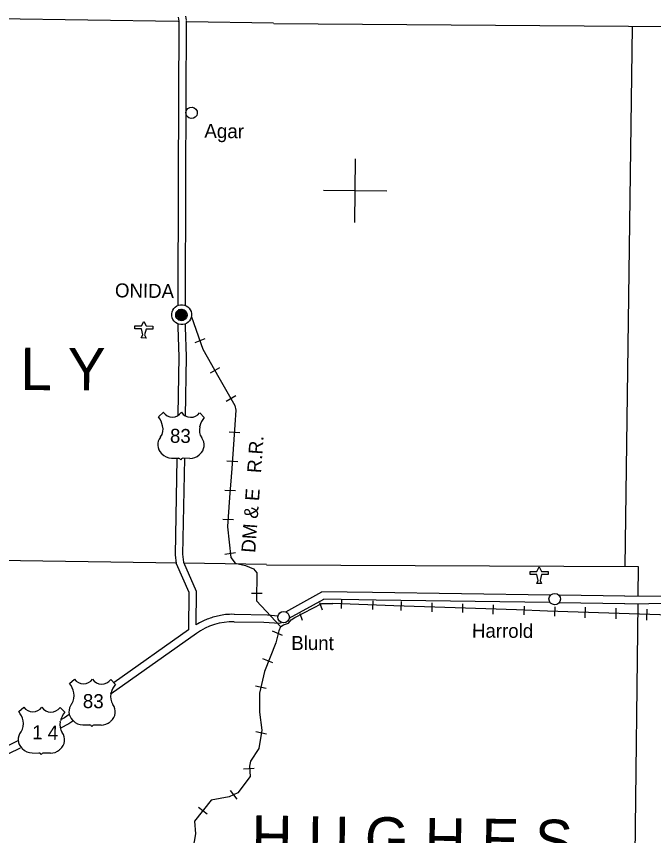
# Model space of a CAD drawing. Extents: x -180379 to 2689081, y 14222585 to 16907136.
# Drawn here: x 1321359 to 1471614, y 16119349 to 16312576 of the extents above; entities that cross this region are included whole.
import ezdxf

# ---------------------------------------------------------------- set-up
doc = ezdxf.new("R2010")
doc.units = 0
for name, color, linetype in [('L1', 7, 'Continuous'), ('L2', 7, 'Continuous'), ('L4', 7, 'Continuous'), ('L5', 7, 'Continuous'), ('L6', 7, 'Continuous'), ('L7', 7, 'Continuous'), ('L8', 7, 'Continuous')]:
    doc.layers.add(name, color=color, linetype=linetype)

msp = doc.modelspace()

# ---------------------------------------------------------------- linework, layer by layer
at = {"layer": 'L1'}
for p, q in [((1401142, 16263940), (1401325, 16278951)), ((1408731, 16271353), (1393736, 16271537))]:
    msp.add_line(p, q, dxfattribs=at)
at = {"layer": 'L2'}
for p, q in [((1309073, 16312178), (1359498, 16311432)), ((1361476, 16311408), (1381970, 16311072)), ((1382071, 16310883), (1523504, 16309851)), ((1466545, 16310135), (1464863, 16182803)), ((1264637, 16185104), (1354257, 16183780)), ((1354257, 16183759), (1358901, 16183681)), ((1360838, 16183657), (1380372, 16183377)), ((1380350, 16183252), (1467987, 16182828)), ((1467987, 16182828), (1467902, 16175831)), ((1467880, 16174093), (1466899, 16087088))]:
    msp.add_line(p, q, dxfattribs=at)
at = {"layer": 'L4'}
for p, q in [((1359489, 16312412), (1359665, 16311472)), ((1361220, 16312620), (1361396, 16311680)), ((1359665, 16311472), (1359523, 16274168)), ((1361415, 16311513), (1361272, 16274126)), ((1359523, 16274168), (1359410, 16244372)), ((1361272, 16274126), (1361161, 16244413)), ((1359399, 16240035), (1359390, 16239284)), ((1359390, 16239243), (1359680, 16232296)), ((1361149, 16240013), (1361140, 16239263)), ((1361140, 16239305), (1361430, 16232337)), ((1359681, 16232337), (1359409, 16218579)), ((1361430, 16232295), (1361155, 16218266)), ((1354858, 16218149), (1356038, 16219219)), ((1365651, 16218002), (1364580, 16219077)), ((1355854, 16215970), (1355854, 16215970)), ((1364625, 16215784), (1364627, 16215930)), ((1355281, 16213331), (1355365, 16213392)), ((1365074, 16213174), (1365074, 16213174)), ((1355673, 16209429), (1355528, 16209514)), ((1357953, 16208381), (1359620, 16208362)), ((1359220, 16208197), (1358779, 16185663)), ((1360971, 16208280), (1360529, 16185663)), ((1362266, 16208331), (1360620, 16208350)), ((1364443, 16209160), (1364591, 16209304)), ((1358778, 16185559), (1359024, 16183513)), ((1360530, 16185767), (1360756, 16183825)), ((1359024, 16183513), (1361983, 16176763)), ((1360756, 16183825), (1363736, 16177033)), ((1363736, 16177033), (1363710, 16169066)), ((1361983, 16176763), (1361958, 16167881)), ((1384880, 16172167), (1393394, 16176838)), ((1385695, 16170615), (1393851, 16175081)), ((1405368, 16176671), (1393394, 16176838)), ((1406221, 16174909), (1393851, 16175081)), ((1447307, 16176075), (1405368, 16176671)), ((1464819, 16175799), (1449390, 16176050)), ((1464819, 16175799), (1484148, 16176000)), ((1447036, 16174306), (1406221, 16174909)), ((1464818, 16174047), (1449305, 16174278)), ((1464818, 16174047), (1484272, 16174247)), ((1372750, 16171544), (1380580, 16171407)), ((1380580, 16171407), (1383056, 16171189)), ((1372708, 16169793), (1379726, 16169666)), ((1379726, 16169666), (1383514, 16169432)), ((1383514, 16169432), (1383891, 16169636)), ((1361958, 16167881), (1344435, 16155439)), ((1363801, 16167025), (1343694, 16152759)), ((1333909, 16155229), (1335088, 16156278)), ((1344680, 16155061), (1343651, 16156157)), ((1334883, 16153050), (1334883, 16153050)), ((1343654, 16152864), (1343656, 16152989)), ((1334352, 16150389), (1334415, 16150472)), ((1344124, 16150254), (1344124, 16150254)), ((1321955, 16148619), (1323134, 16149668)), ((1332748, 16148451), (1331677, 16149548)), ((1322930, 16146441), (1322930, 16146441)), ((1331701, 16146255), (1331702, 16146380)), ((1332710, 16147096), (1331935, 16146731)), ((1333803, 16147896), (1332710, 16147096)), ((1334638, 16146322), (1333714, 16145687)), ((1334744, 16146508), (1334599, 16146594)), ((1343514, 16146239), (1343662, 16146383)), ((1333714, 16145687), (1331744, 16144711)), ((1337003, 16145461), (1338649, 16145442)), ((1341316, 16145410), (1339670, 16145430)), ((1322378, 16143780), (1322462, 16143862)), ((1332170, 16143644), (1332170, 16143644)), ((1321730, 16141705), (1306180, 16134034)), ((1322272, 16140010), (1306995, 16132482)), ((1322770, 16139878), (1322625, 16139943)), ((1325071, 16138851), (1326717, 16138832)), ((1329384, 16138801), (1327717, 16138820)), ((1331540, 16139630), (1331687, 16139753))]:
    msp.add_line(p, q, dxfattribs=at)
for centre, major_axis, start_param, end_param in [((1350703, 16214937), (443, 5225), 4.9974063, 5.4532863), ((1358142, 16220686), (220, 2598), 2.2641536, 4.1861482), ((1362448, 16220626), (220, 2598), 2.2381249, 4.1660522), ((1369722, 16214673), (443, 5225), 0.9709728, 1.4133053), ((1352778, 16215192), (267, 3150), 4.1909904, 5.043175), ((1367655, 16214985), (267, 3150), 1.4100498, 2.2554135), ((1357522, 16211544), (239, 2821), 0.9704965, 2.4597616), ((1362810, 16211470), (239, 2821), 3.9161757, 5.451259), ((1358019, 16211630), (274, 3228), 2.4096785, 3.2121301), ((1359584, 16207828), (46, 538), 4.9639125, 6.3537239), ((1360644, 16207813), (46, 538), 0.0705385, 1.4603506), ((1362315, 16211570), (274, 3228), 3.2121312, 3.9449749), ((1359532, 16185632), (64, 749), 1.6368586, 1.7696581), ((1360218, 16183870), (107, 1248), 1.7598248, 1.7973643), ((1372470, 16154775), (1272, 14963), 0.0682397, 0.7012293), ((1337195, 16157763), (220, 2598), 2.2641536, 4.1861482), ((1341502, 16157703), (220, 2598), 2.2381249, 4.1660522), ((1329757, 16152015), (443, 5225), 4.9974063, 5.4532863), ((1348775, 16151750), (443, 5225), 0.9709728, 1.4133053), ((1331831, 16152269), (267, 3150), 4.1909904, 5.043175), ((1346709, 16152062), (267, 3150), 1.4100498, 2.2554135), ((1336576, 16148621), (239, 2821), 0.9704965, 2.4597616), ((1341863, 16148547), (239, 2821), 3.9161757, 5.451259), ((1317798, 16145399), (443, 5225), 4.9974063, 5.4532863), ((1325236, 16151148), (220, 2598), 2.2641536, 4.1861482), ((1329543, 16151088), (220, 2598), 2.2381249, 4.1660522), ((1336816, 16145134), (443, 5225), 0.9709728, 1.4133053), ((1319872, 16145654), (267, 3150), 4.1909904, 5.043175), ((1334750, 16145446), (267, 3150), 1.4100498, 2.2554135), ((1337073, 16148707), (274, 3228), 2.4096785, 3.2121301), ((1341369, 16148647), (274, 3228), 3.2121312, 3.9449749), ((1338637, 16144906), (46, 538), 4.9639125, 6.3537239), ((1339698, 16144891), (46, 538), 0.0705385, 1.4603506), ((1324617, 16142005), (239, 2821), 0.9704965, 2.4597616), ((1329904, 16141932), (239, 2821), 3.9161757, 5.451259), ((1325114, 16142091), (274, 3228), 2.4096785, 3.2121301), ((1326678, 16138290), (46, 538), 4.9639125, 6.3537239), ((1327739, 16138275), (46, 538), 0.0705385, 1.4603506), ((1329410, 16142031), (274, 3228), 3.2121312, 3.9449749)]:
    msp.add_ellipse(centre, major_axis=major_axis, ratio=0.9986833, start_param=start_param, end_param=end_param, dxfattribs=at)
msp.add_open_spline([(1372748, 16171541), (1370978, 16171570), (1369213, 16171318), (1366183, 16170379), (1364902, 16169798), (1363710, 16169066)], degree=3, dxfattribs=at)
at = {"layer": 'L5'}
for points in [[(1278237, 16148720), (1278327, 16149282), (1279141, 16149439), (1279238, 16148833), (1279089, 16148543), (1278808, 16147691), (1278988, 16147084), (1279633, 16147014), (1279878, 16146636), (1280617, 16144041), (1281202, 16142449), (1281210, 16141344), (1281203, 16140781), (1281870, 16139126), (1281884, 16138542), (1281882, 16138375), (1282268, 16135848), (1282276, 16133116), (1282847, 16130399), (1283626, 16127595), (1283796, 16126134), (1283612, 16124739), (1283532, 16123301), (1283748, 16122194), (1284110, 16121147), (1285030, 16119676), (1285483, 16119233), (1285522, 16117293), (1285441, 16115793), (1285886, 16114704), (1286009, 16114535), (1286993, 16113231), (1288005, 16112489), (1290551, 16111165), (1293209, 16110507), (1294935, 16110236), (1295172, 16110879), (1292922, 16112575), (1290342, 16114587), (1287907, 16116493), (1286084, 16117307), (1285800, 16117936), (1285747, 16118729), (1285895, 16118853), (1287297, 16117730), (1287525, 16117561), (1289676, 16116325), (1292200, 16114877), (1294061, 16113728), (1294492, 16113264), (1296843, 16111255), (1298187, 16110467), (1299328, 16110057), (1300531, 16109667), (1302050, 16109524), (1304691, 16109179), (1305148, 16109048), (1305972, 16108267), (1307176, 16107939), (1308084, 16107261), (1309726, 16106929), (1309954, 16106884), (1312469, 16106416), (1315127, 16105716), (1317889, 16105057), (1319282, 16104832), (1320536, 16105171), (1321430, 16105077), (1321745, 16105240), (1321855, 16105718), (1321149, 16105914), (1319511, 16106497), (1318520, 16107259), (1316012, 16108249), (1313165, 16108826), (1313019, 16108807), (1310684, 16108689), (1308161, 16108470), (1307644, 16108726), (1307400, 16109250), (1307718, 16109684), (1308781, 16109776), (1309803, 16109826), (1311391, 16110286), (1312602, 16110459), (1313888, 16110089), (1316292, 16109017), (1318858, 16107672), (1321594, 16106534), (1323066, 16105995), (1324377, 16105896), (1324565, 16105893), (1326670, 16106014), (1327189, 16105882), (1326870, 16105344), (1325018, 16105492), (1323786, 16105256)], [(1276278, 16141801), (1277536, 16140784), (1279417, 16139531), (1279745, 16139089), (1279876, 16137879), (1279694, 16136651), (1279518, 16134088), (1279576, 16133754), (1280983, 16133007), (1281372, 16132398), (1281467, 16129957), (1281594, 16128350), (1281282, 16128395), (1280977, 16129004), (1280937, 16129213), (1280760, 16130049), (1280820, 16131549), (1280682, 16132177), (1280228, 16132578), (1279641, 16132252), (1279611, 16131502), (1280326, 16128636), (1281046, 16126146), (1281451, 16125162), (1281640, 16123575), (1282567, 16120999), (1283371, 16118633), (1283713, 16115898), (1283732, 16115751), (1283926, 16114540), (1284537, 16113427), (1285856, 16112202), (1286872, 16111835), (1289482, 16110678), (1292079, 16110062), (1294777, 16109237), (1297229, 16108728), (1299805, 16108196), (1302358, 16107414), (1304827, 16106655), (1307212, 16105750), (1308185, 16105259), (1309743, 16104906), (1309888, 16104883), (1312212, 16104146), (1314621, 16103491), (1316968, 16102921), (1319463, 16102599), (1319876, 16102302), (1322206, 16102044), (1324787, 16101888), (1327534, 16101646), (1330232, 16100883), (1332948, 16099808), (1334233, 16099333), (1335690, 16099191), (1338432, 16098594), (1341202, 16098602), (1341452, 16098578), (1344281, 16098294), (1347297, 16097944), (1350186, 16097451), (1351079, 16097190), (1353079, 16097228), (1354267, 16097276), (1355758, 16096632), (1358164, 16095728), (1360685, 16094112), (1361572, 16093434), (1362207, 16092509), (1363073, 16091790), (1365551, 16090092), (1368239, 16088454), (1368467, 16088347), (1370911, 16087254), (1373912, 16085633), (1376557, 16083954), (1377488, 16083380), (1378991, 16082007), (1379320, 16081627)]]:
    msp.add_spline(points, degree=3, dxfattribs=at)
at = {"layer": 'L6'}
msp.add_lwpolyline([(1359051, 16242290), (1359753, 16243470), (1358987, 16242166), (1359940, 16243468), (1359109, 16241915), (1360002, 16243405), (1360003, 16243467), (1359044, 16241665), (1360316, 16243526), (1359293, 16241600), (1360565, 16243398), (1359414, 16241223), (1360751, 16243333), (1359660, 16240908), (1360937, 16243144), (1359912, 16241030), (1361123, 16243016), (1360159, 16240777), (1361181, 16242641), (1360599, 16240959), (1361303, 16242389), (1361040, 16241267), (1361488, 16242199), (1361182, 16242766), (1360036, 16240966)], dxfattribs=at)
for centre, major_axis, ratio in [((1362676, 16289822), (114, 1344), 0.9986833), ((1360326, 16242217), (198, 2339), 0.9986833), ((1360262, 16242155), (114, 1343), 0.9986833), ((1448294, 16175140), (480, -1261), 0.9997272), ((1384376, 16170893), (480, -1261), 0.9997272)]:
    msp.add_ellipse(centre, major_axis=major_axis, ratio=ratio, dxfattribs=at)
at = {"layer": 'L7'}
for p, q in [((1349280, 16238864), (1349288, 16239594)), ((1350843, 16238846), (1349280, 16238864)), ((1349288, 16239594), (1350852, 16239576)), ((1351181, 16237445), (1350843, 16238846)), ((1350852, 16239576), (1351406, 16240632)), ((1351406, 16240632), (1351956, 16239563)), ((1351948, 16238833), (1351577, 16237441)), ((1353553, 16238814), (1351948, 16238833)), ((1351956, 16239563), (1353561, 16239544)), ((1353561, 16239544), (1353553, 16238814)), ((1350818, 16236720), (1351181, 16237445)), ((1351577, 16237441), (1351923, 16236707)), ((1351923, 16236707), (1350818, 16236720)), ((1442513, 16180949), (1442521, 16181678)), ((1444076, 16180930), (1442513, 16180949)), ((1442521, 16181678), (1444084, 16181660)), ((1444414, 16179530), (1444076, 16180930)), ((1444084, 16181660), (1444618, 16182737)), ((1444618, 16182737), (1445168, 16181668)), ((1445159, 16180939), (1444830, 16179525)), ((1446785, 16180920), (1445159, 16180939)), ((1445168, 16181668), (1446772, 16181649)), ((1446772, 16181649), (1446785, 16180920)), ((1444072, 16178805), (1444414, 16179530)), ((1444830, 16179525), (1445155, 16178792)), ((1445155, 16178792), (1444072, 16178805))]:
    msp.add_line(p, q, dxfattribs=at)
at = {"layer": 'L8'}
for p, q in [((1362628, 16241705), (1365284, 16234062)), ((1365814, 16236495), (1363407, 16235607)), ((1365284, 16234062), (1369057, 16227427)), ((1369272, 16229676), (1367090, 16228389)), ((1369057, 16227427), (1372850, 16220791)), ((1373086, 16223061), (1370862, 16221754)), ((1373108, 16219683), (1372607, 16212808)), ((1372850, 16220791), (1373107, 16219662)), ((1374064, 16214375), (1371503, 16214532)), ((1372607, 16212808), (1372128, 16205954)), ((1373563, 16207521), (1371003, 16207657)), ((1372128, 16205954), (1371628, 16199080)), ((1373063, 16200647), (1370503, 16200782)), ((1371628, 16199080), (1371128, 16192226)), ((1372563, 16193793), (1370003, 16193929)), ((1371127, 16192205), (1371935, 16184940)), ((1373031, 16186010), (1370486, 16185687)), ((1371935, 16184940), (1372980, 16183572)), ((1372980, 16183572), (1375348, 16183063)), ((1375348, 16183063), (1377276, 16182289)), ((1377276, 16182289), (1378077, 16181362)), ((1378077, 16181362), (1377996, 16174712)), ((1379330, 16176447), (1376767, 16176436)), ((1398053, 16172924), (1398100, 16175029)), ((1393550, 16172541), (1392903, 16174217)), ((1410350, 16173566), (1395964, 16174117)), ((1405423, 16172667), (1405469, 16174751)), ((1417574, 16173332), (1410350, 16173566)), ((1412086, 16172461), (1412132, 16174545)), ((1424839, 16173055), (1417574, 16173332)), ((1419392, 16172142), (1419418, 16174289)), ((1426597, 16172012), (1426663, 16174034)), ((1433778, 16171612), (1433825, 16173759)), ((1441127, 16171418), (1441153, 16173502)), ((1448329, 16171101), (1448398, 16173331)), ((1455510, 16170700), (1455562, 16173264)), ((1388813, 16170118), (1388248, 16171647)), ((1432084, 16172821), (1424839, 16173055)), ((1439309, 16172587), (1432084, 16172821)), ((1446574, 16172310), (1439309, 16172587)), ((1453819, 16172076), (1446574, 16172310)), ((1461043, 16171842), (1453819, 16172076)), ((1468308, 16171565), (1461043, 16171842)), ((1462775, 16170445), (1462806, 16173009)), ((1475552, 16171331), (1468308, 16171565)), ((1470019, 16170189), (1470072, 16172753)), ((1384104, 16166547), (1381741, 16167535)), ((1383243, 16167684), (1382499, 16164795)), ((1382499, 16164795), (1379834, 16158031)), ((1381859, 16160070), (1379496, 16161058)), ((1379834, 16158031), (1378648, 16152979)), ((1380265, 16154064), (1377772, 16154636)), ((1378648, 16152958), (1378718, 16148495)), ((1378718, 16148495), (1379270, 16144214)), ((1379270, 16144235), (1378488, 16139887)), ((1380321, 16143263), (1377828, 16143815)), ((1378488, 16139887), (1376557, 16136930)), ((1376557, 16136930), (1376314, 16135765)), ((1377452, 16135146), (1374909, 16135052)), ((1376313, 16135744), (1376512, 16133282)), ((1376513, 16133302), (1373612, 16129439)), ((1373612, 16129439), (1371539, 16128526)), ((1373385, 16127920), (1371828, 16129982)), ((1367301, 16127681), (1363387, 16122746)), ((1371539, 16128526), (1367301, 16127681)), ((1366344, 16124378), (1364322, 16125945)), ((1363387, 16122725), (1363622, 16119762)), ((1363622, 16119783), (1362324, 16112376))]:
    msp.add_line(p, q, dxfattribs=at)
for points in [[(1383650, 16168638), (1377996, 16174712)], [(1383285, 16167704), (1383692, 16168637), (1384322, 16169068), (1385514, 16169470), (1386169, 16170233), (1387009, 16170765), (1393402, 16174065), (1395964, 16174117)]]:
    msp.add_lwpolyline(points, dxfattribs=at)

# ---------------------------------------------------------------- texts
at = {"layer": 'L2'}
for s, height, rotation, p in [('S U L L Y', 9998.5, 359.74124, (1285135, 16224607)), ('H U G H E S ', 9996.33, 359.17521, (1376738, 16114140))]:
    msp.add_text(s, height=height, rotation=rotation, dxfattribs=at).set_placement(p)
at = {"layer": 'L4'}
for s, height, rotation, p in [('83', 3291.1, 359.29866, (1357558, 16212013)), ('83', 3311.8, 359.30124, (1337009, 16149442)), ('1 4', 3291.1, 359.30155, (1325067, 16142081))]:
    msp.add_text(s, height=height, rotation=rotation, dxfattribs=at).set_placement(p)
at = {"layer": 'L6'}
for s, height, rotation, p in [('Agar', 3311.9, 359.19547, (1365662, 16283938)), ('ONIDA', 3291.2, 359.10877, (1344582, 16246329)), ('Harrold', 3290.8, 359.73447, (1428774, 16166046)), ('Blunt', 3290.7, 359.76235, (1386166, 16163146))]:
    msp.add_text(s, height=height, rotation=rotation, dxfattribs=at).set_placement(p)
at = {"layer": 'L8'}
msp.add_text('DM & E   R.R.', height=3295.3, rotation=85.86203, dxfattribs=at).set_placement((1377675, 16185975))

doc.saveas('drawing.dxf')
